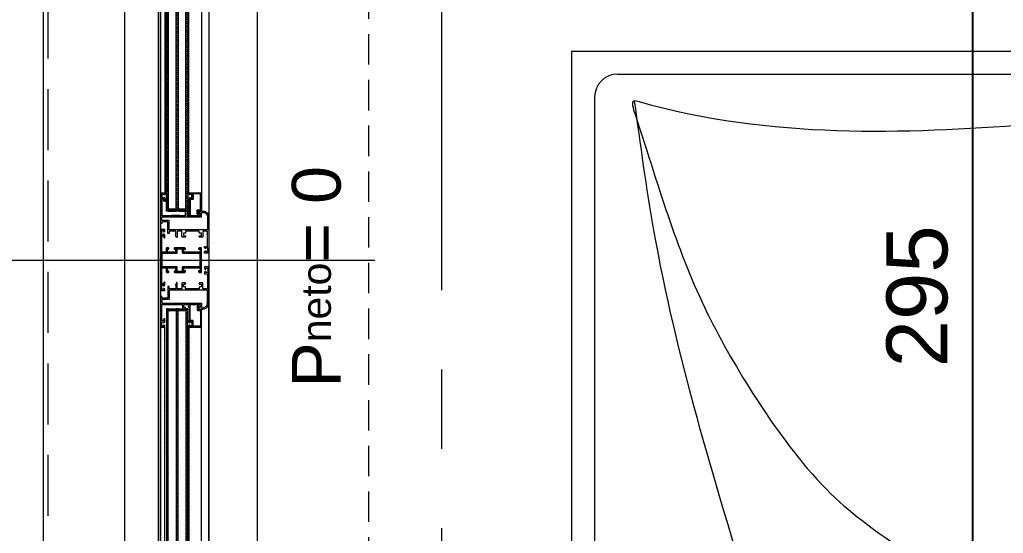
# Model space of a CAD drawing. Header units: centimetres. Extents: x 99002 to 104403, y -55119 to -48358.
# Drawn here: x 99772.9 to 99974.4, y -51493.4 to -51388.1 of the extents above; entities that cross this region are included whole.
import ezdxf

# ---------------------------------------------------------------- set-up
doc = ezdxf.new("R2010")
doc.units = ezdxf.units.CM
doc.header["$LTSCALE"] = 50
doc.header["$MEASUREMENT"] = 0
doc.linetypes.add('AXES', pattern=[2, 1.25, -0.25, 0.25, -0.25])
doc.linetypes.add('CACHE', pattern=[0.375, 0.25, -0.125])
doc.layers.get('0').update_dxf_attribs({"color": 8})
for name, color, linetype in [('AXES', 10, 'AXES'), ('BORD', 5, 'Continuous'), ('COTE 50ème', 1, 'Continuous')]:
    doc.layers.add(name, color=color, linetype=linetype)
for name, color, linetype, lineweight in [('BETON CACHE', 4, 'CACHE', 5), ('CONSOLE ISOL.', 214, 'Continuous', 15), ('MACONNERIE COUPE', 7, 'Continuous', 30), ('mobilimi', 8, 'Continuous', 9), ('WINDOWS', 21, 'Continuous', 5)]:
    doc.layers.add(name, color=color, linetype=linetype, lineweight=lineweight)
doc.styles.add('GENERATED_STYLE_1', font='arial.ttf')
doc.styles.add('RS_TXT_50', font='arial.ttf', dxfattribs={"height": 12.5})
doc.dimstyles.new('RS_50CM_LINEAIRE', dxfattribs={"dimscale": 5, "dimtxt": 12.5, "dimasz": 1.5, "dimexe": 1, "dimexo": 2.5, "dimgap": 1, "dimtad": 1, "dimdec": 1, "dimrnd": 0.5, "dimdsep": 46, "dimtxsty": 'RS_TXT_50', "dimblk1": 'ARCHTICK', "dimblk2": 'ARCHTICK', "dimsah": 1, "dimcen": 2.5, "dimdle": 1, "dimclrt": 4, "dimadec": 0, "dimazin": 2, "dimtfac": 1, "dimtdec": 1, "dimtix": 1, "dimtmove": 2, "dimatfit": 3, "dimfxl": 1, "dimtolj": 1, "dimtzin": 0, "dimarcsym": 0})
pattern_1 = [(135, (-46708.70849, -43852.52553), (-0.08838834765, -0.08838834765), [])]
pattern_2 = [(135, (-46708.9128, -43852.52553), (-0.2209708691, -0.2209708691), [])]

# ---------------------------------------------------------------- blocks, each defined once
blk = doc.blocks.new('DRITARE POS 2')
at = {"layer": 'WINDOWS'}
h = blk.add_hatch(dxfattribs=at)
h.set_pattern_fill('ANSI31', color=140, scale=2.5, angle=450)
h.set_pattern_definition(pattern_2)
h.paths.add_polyline_path([(-8.71, -80.01), (-8.71, -12.58), (-8.31, -12.58), (-8.31, -80.01)])
h.paths.add_polyline_path([(-6.71, -80.01), (-6.71, -12.58), (-6.31, -12.58), (-6.31, -80.01)])
h.paths.add_polyline_path([(-4.71, -80.02), (-4.71, -12.58), (-4.31, -12.58), (-4.31, -80.02)])
at = {"layer": 'WINDOWS', "transparency": 33554559}
h = blk.add_hatch(dxfattribs=at)
h.set_pattern_fill('ANSI31', color=140, angle=450)
h.set_pattern_definition([(135, (-46708.90849, -43835.52553), (-0.08838834765, -0.08838834765), [])])
h.paths.add_polyline_path([(-6.71, -12.58), (-8.31, -12.58), (-8.31, -12.98), (-6.71, -12.98)])
h.paths.add_polyline_path([(-4.71, -12.58), (-6.31, -12.58), (-6.31, -12.98), (-4.71, -12.98)])
h.paths.add_polyline_path([(-6.71, -79.61), (-8.31, -79.61), (-8.31, -80.01), (-6.71, -80.01)])
h.paths.add_polyline_path([(-4.71, -79.61), (-6.31, -79.61), (-6.31, -80.01), (-4.71, -80.01)])
h = blk.add_hatch(dxfattribs=at)
h.set_pattern_fill('ANSI31', color=256, angle=450)
h.set_pattern_definition(pattern_1)
h.paths.add_polyline_path([(-1.49, -76.33, 0.414214), (-1.55, -76.27), (-4.06, -76.27, 0.414214), (-4.11, -76.33), (-4.11, -76.54, 0.250765), (-4.09, -76.58), (-3.92, -76.71, 0.599022), (-3.83, -76.67), (-3.83, -76.59, -0.414214), (-3.78, -76.54), (-3.51, -76.54, -0.414214), (-3.46, -76.59), (-3.46, -77.34, -0.414214), (-3.51, -77.39), (-3.78, -77.39, -0.414214), (-3.83, -77.34), (-3.83, -77.26, 0.599022), (-3.92, -77.22), (-4.09, -77.35, 0.250765), (-4.11, -77.39), (-4.11, -77.6, 0.414214), (-4.06, -77.66), (-4.02, -77.66), (-4.02, -80.34, -0.414214), (-4.07, -80.4), (-4.15, -80.4, 0.603122), (-4.23, -80.55), (-3.98, -80.9, 0.737396), (-3.81, -80.85), (-3.81, -77.71, -0.414214), (-3.76, -77.66), (-3.31, -77.66, 0.414214), (-3.22, -77.56), (-3.22, -76.55, -0.414214), (-3.16, -76.5), (-1.81, -76.5, -0.414214), (-1.72, -76.59), (-1.72, -79.63, -0.414214), (-1.81, -79.73), (-2.28, -79.73, 0.414214), (-2.37, -79.82), (-2.37, -80.56, 1.657435), (-2.12, -80.43, -0.247394), (-2.15, -80.38), (-2.15, -80.01, -0.414214), (-2.09, -79.95), (-1.74, -79.95), (-1.74, -80.01), (-1.49, -80.01), (-1.49, -79.95)])
at = {"layer": 'WINDOWS'}
h = blk.add_hatch(dxfattribs=at)
h.set_pattern_fill('ANSI31', color=256, angle=450)
h.set_pattern_definition(pattern_1)
h.paths.add_polyline_path([(-9.61, -85.22, -0.414214), (-9.56, -85.16), (-9.26, -85.16, -0.414214), (-9.2, -85.22), (-9.2, -85.44, 1), (-9, -85.44), (-9, -84.9, 0.250765), (-9.02, -84.86), (-9.19, -84.74, 0.599022), (-9.28, -84.79), (-9.28, -84.87, -0.414214), (-9.33, -84.92), (-9.59, -84.92, -0.414214), (-9.65, -84.87), (-9.65, -84.08, -0.414214), (-9.59, -84.03), (-9.33, -84.03, -0.414214), (-9.28, -84.08), (-9.28, -84.19, 0.599022), (-9.19, -84.24), (-9.02, -84.13, 0.250765), (-9, -84.08), (-9, -83.84, 0.414214), (-9.05, -83.78), (-9.84, -83.78, 0.414214), (-9.89, -83.84), (-9.89, -90.06), (-9.89, -96.27, 0.414214), (-9.84, -96.33), (-9.05, -96.33, 0.414214), (-9, -96.27), (-9, -96.03, 0.250765), (-9.02, -95.98), (-9.19, -95.87, 0.599022), (-9.28, -95.92), (-9.28, -96.03, -0.414214), (-9.33, -96.08), (-9.59, -96.08, -0.414214), (-9.65, -96.03), (-9.65, -95.24, -0.414214), (-9.59, -95.19), (-9.33, -95.19, -0.414214), (-9.28, -95.24), (-9.28, -95.32, 0.599022), (-9.19, -95.37), (-9.02, -95.25, 0.250765), (-9, -95.21), (-9, -94.68, 1), (-9.2, -94.68), (-9.2, -94.89, -0.414214), (-9.26, -94.95), (-9.56, -94.95, -0.414214), (-9.61, -94.89), (-9.61, -91.72, -0.414214), (-9.56, -91.66), (-8.83, -91.66, -0.414214), (-8.74, -91.75), (-8.74, -92.41, 0.414214), (-8.55, -92.59), (-8.29, -92.59, 0.198912), (-8.25, -92.58), (-8.19, -92.52, 0.198912), (-8.18, -92.48), (-8.18, -92.37, 0.414214), (-8.23, -92.31), (-8.4, -92.31, -0.414214), (-8.46, -92.26), (-8.46, -91.75, -0.414214), (-8.36, -91.66), (-6.91, -91.66, -0.414214), (-6.81, -91.75), (-6.81, -92.26, -0.414214), (-6.87, -92.31), (-7.04, -92.31, 0.414214), (-7.09, -92.37), (-7.09, -92.48, 0.198912), (-7.08, -92.52), (-7.02, -92.58, 0.198912), (-6.98, -92.59), (-4.97, -92.59, 0.198912), (-4.93, -92.58), (-4.78, -92.42, 0.198912), (-4.76, -92.38), (-4.76, -92.31, 0.414214), (-4.82, -92.26), (-5, -92.26, -0.340481), (-5.13, -92.16), (-5.13, -91.75, -0.414214), (-5.04, -91.66), (-1.87, -91.66, -0.414214), (-1.77, -91.75), (-1.77, -92.16, -0.414214), (-1.87, -92.26), (-2.09, -92.26, 0.414214), (-2.15, -92.31), (-2.15, -92.38, 0.198912), (-2.13, -92.42), (-1.98, -92.58, 0.198912), (-1.94, -92.59), (-1.55, -92.59, 0.414214), (-1.49, -92.54), (-1.49, -90.06), (-1.49, -87.57, 0.414214), (-1.55, -87.52), (-1.94, -87.52, 0.198912), (-1.98, -87.53), (-2.13, -87.69, 0.198912), (-2.15, -87.73), (-2.15, -87.8, 0.414214), (-2.09, -87.85), (-1.87, -87.85, -0.414214), (-1.77, -87.95), (-1.77, -88.36, -0.414214), (-1.87, -88.45), (-5.04, -88.45, -0.414214), (-5.13, -88.36), (-5.13, -87.95, -0.340481), (-5, -87.85), (-4.82, -87.85, 0.414214), (-4.76, -87.8), (-4.76, -87.73, 0.198912), (-4.78, -87.69), (-4.93, -87.53, 0.198912), (-4.97, -87.52), (-6.98, -87.52, 0.198912), (-7.02, -87.53), (-7.08, -87.59, 0.198912), (-7.09, -87.63), (-7.09, -87.74, 0.414214), (-7.04, -87.8), (-6.87, -87.8, -0.414214), (-6.81, -87.85), (-6.81, -88.36, -0.414214), (-6.91, -88.45), (-8.36, -88.45, -0.414214), (-8.46, -88.36), (-8.46, -87.85, -0.414214), (-8.4, -87.8), (-8.23, -87.8, 0.414214), (-8.18, -87.74), (-8.18, -87.63, 0.198912), (-8.19, -87.59), (-8.25, -87.53, 0.198912), (-8.29, -87.52), (-8.55, -87.52, 0.414214), (-8.74, -87.7), (-8.74, -88.36, -0.414214), (-8.83, -88.45), (-9.56, -88.45, -0.414214), (-9.61, -88.39)])
h.paths.add_polyline_path([(-9.56, -88.73), (-6.63, -88.73), (-6.53, -88.64), (-6.53, -87.89), (-6.44, -87.8), (-5.51, -87.8), (-5.41, -87.89), (-5.41, -88.64), (-5.32, -88.73), (-1.83, -88.73), (-1.77, -88.79), (-1.77, -90.06), (-1.77, -91.32), (-1.83, -91.38), (-5.32, -91.38), (-5.41, -91.47), (-5.41, -92.22), (-5.51, -92.31), (-6.44, -92.31), (-6.53, -92.22), (-6.53, -91.47), (-6.63, -91.38), (-9.56, -91.38), (-9.61, -91.32), (-9.61, -90.06), (-9.61, -88.79)], flags=16)
h = blk.add_hatch(dxfattribs=at)
h.set_pattern_fill('ANSI31', color=140, scale=2.5, angle=450)
h.set_pattern_definition(pattern_2)
h.paths.add_polyline_path([(-8.71, -100.09), (-8.71, -167.42), (-8.31, -167.42), (-8.31, -100.09)])
h.paths.add_polyline_path([(-6.71, -100.09), (-6.71, -167.42), (-6.31, -167.42), (-6.31, -100.09)])
h.paths.add_polyline_path([(-4.71, -100.09), (-4.71, -167.42), (-4.31, -167.42), (-4.31, -100.09)])
at = {"layer": 'WINDOWS', "transparency": 33554559}
h = blk.add_hatch(dxfattribs=at)
h.set_pattern_fill('ANSI31', color=140, angle=450)
h.set_pattern_definition([(135, (-46708.90849, -43869.52553), (-0.08838834765, -0.08838834765), [])])
h.paths.add_polyline_path([(-6.71, -167.42), (-8.31, -167.42), (-8.31, -167.02), (-6.71, -167.02)])
h.paths.add_polyline_path([(-4.71, -167.42), (-6.31, -167.42), (-6.31, -167.02), (-4.71, -167.02)])
h.paths.add_polyline_path([(-6.71, -100.49), (-8.31, -100.49), (-8.31, -100.09), (-6.71, -100.09)])
h.paths.add_polyline_path([(-4.71, -100.49), (-6.31, -100.49), (-6.31, -100.09), (-4.71, -100.09)])
h = blk.add_hatch(dxfattribs=at)
h.set_pattern_fill('ANSI31', color=256, angle=450)
h.set_pattern_definition(pattern_1)
h.paths.add_polyline_path([(-1.49, -100.16), (-1.49, -100.1), (-1.74, -100.1), (-1.74, -100.16), (-2.09, -100.16, -0.414214), (-2.15, -100.1), (-2.15, -99.73, -0.247394), (-2.12, -99.68, 1.657435), (-2.37, -99.55), (-2.37, -100.29, 0.414214), (-2.28, -100.38), (-1.81, -100.38, -0.414214), (-1.72, -100.48), (-1.72, -103.52, -0.414214), (-1.81, -103.61), (-3.16, -103.61, -0.414214), (-3.22, -103.56), (-3.22, -102.55, 0.414214), (-3.31, -102.46), (-3.76, -102.46, -0.414214), (-3.81, -102.4), (-3.81, -99.26, 0.737396), (-3.98, -99.21), (-4.23, -99.57, 0.603122), (-4.15, -99.71), (-4.07, -99.71, -0.414214), (-4.02, -99.77), (-4.02, -102.46), (-4.06, -102.46, 0.414214), (-4.11, -102.51), (-4.11, -102.72, 0.250765), (-4.09, -102.76), (-3.92, -102.89, 0.599022), (-3.83, -102.85), (-3.83, -102.77, -0.414214), (-3.78, -102.72), (-3.51, -102.72, -0.414214), (-3.46, -102.77), (-3.46, -103.52, -0.414214), (-3.51, -103.58), (-3.78, -103.58, -0.414214), (-3.83, -103.52), (-3.83, -103.44, 0.599022), (-3.92, -103.4), (-4.09, -103.53, 0.250765), (-4.11, -103.58), (-4.11, -103.78, 0.414214), (-4.06, -103.84), (-1.55, -103.84, 0.414214), (-1.49, -103.78)])
at = {"layer": 'WINDOWS', "color": 165, "linetype": 'CACHE'}
blk.add_line((-32.9, -180), (-32.9, 0), dxfattribs=at)
at = {"layer": 'WINDOWS'}
for p, q in [((-0.01, -11.48), (0, -81.19)), ((-9.89, -16.28), (-9.89, -76.34)), ((-9, -16.26), (-9, -76.34)), ((-4.11, -76.33), (-4.12, -16.26)), ((-1.5, -16.26), (-1.49, -76.33)), ((-5.98, -80.95), (-7.66, -80.95)), ((-0.01, -168.52), (0, -98.92)), ((-9.89, -163.72), (-9.89, -103.78)), ((-9, -163.74), (-9, -103.78)), ((-4.11, -103.78), (-4.12, -163.74)), ((-1.5, -163.74), (-1.49, -103.78))]:
    blk.add_line(p, q, dxfattribs=at)
at = {"layer": 'WINDOWS', "color": 165}
blk.add_line((-61.99, -90.06), (34.01, -90.06), dxfattribs=at)
for points in [[(-9.9, 0), (-9.9, -180), (-33.9, -180), (-33.9, 0)], [(-10.3, -179.6), (-10.3, -0.4), (-9.9, 0), (-9.9, -180)], [(0, 0), (0, -180), (10, -180), (10, 0)]]:
    blk.add_lwpolyline(points, close=True, dxfattribs=at)
at = {"layer": 'WINDOWS'}
for points in [[(-9.9, -180), (-9.9, 0), (0, 0), (0, -180)], [(-1.77, -90.06), (-1.77, -88.79), (-1.83, -88.73), (-5.32, -88.73), (-5.41, -88.64), (-5.41, -87.89), (-5.51, -87.8), (-6.44, -87.8), (-6.53, -87.89), (-6.53, -88.64), (-6.63, -88.73), (-9.56, -88.73), (-9.61, -88.79), (-9.61, -90.06), (-9.61, -91.32), (-9.56, -91.38), (-6.63, -91.38), (-6.53, -91.47), (-6.53, -92.22), (-6.44, -92.31), (-5.51, -92.31), (-5.41, -92.22), (-5.41, -91.47), (-5.32, -91.38), (-1.83, -91.38), (-1.77, -91.32)]]:
    blk.add_lwpolyline(points, close=True, dxfattribs=at)
at = {"layer": 'WINDOWS', "color": 140}
for points in [[(-8.71, -80.01), (-8.71, -12.58), (-8.31, -12.58), (-8.31, -80.01)], [(-6.71, -80.01), (-6.71, -12.58), (-6.31, -12.58), (-6.31, -80.01)], [(-4.71, -80.02), (-4.71, -12.58), (-4.31, -12.58), (-4.31, -80.02)], [(-6.71, -79.61), (-8.31, -79.61), (-8.31, -80.01), (-6.71, -80.01)], [(-4.71, -79.61), (-6.31, -79.61), (-6.31, -80.01), (-4.71, -80.01)], [(-8.71, -100.09), (-8.71, -167.42), (-8.31, -167.42), (-8.31, -100.09)], [(-6.71, -100.49), (-8.31, -100.49), (-8.31, -100.09), (-6.71, -100.09)], [(-6.71, -100.09), (-6.71, -167.42), (-6.31, -167.42), (-6.31, -100.09)], [(-4.71, -100.49), (-6.31, -100.49), (-6.31, -100.09), (-4.71, -100.09)], [(-4.71, -100.09), (-4.71, -167.42), (-4.31, -167.42), (-4.31, -100.09)]]:
    blk.add_lwpolyline(points, close=True, dxfattribs=at)
at = {"layer": 'WINDOWS'}
for points in [[(0, -88.58, -0.414214), (-0.06, -88.64), (-0.84, -88.64, -0.414214), (-0.9, -88.58), (-0.9, -88.38, -0.250765), (-0.87, -88.33), (-0.7, -88.2, -0.599022), (-0.62, -88.24), (-0.62, -88.34, 0.414214), (-0.56, -88.39), (-0.3, -88.39, 0.414214), (-0.24, -88.34), (-0.24, -87.55, 0.414214), (-0.3, -87.5), (-0.56, -87.5, 0.414214), (-0.62, -87.55), (-0.62, -87.65, -0.599022), (-0.7, -87.69), (-0.87, -87.56, -0.250765), (-0.9, -87.52), (-0.9, -87.31, -0.414214), (-0.84, -87.26), (-0.34, -87.26, 0.414214), (-0.28, -87.2), (-0.28, -84.25, 0.414214), (-0.37, -84.16), (-1.12, -84.16, 0.414214), (-1.21, -84.25), (-1.21, -85.28, -0.414214), (-1.31, -85.37), (-1.87, -85.37, -0.414214), (-1.96, -85.28), (-1.96, -85.15, -0.414214), (-1.9, -85.09), (-1.55, -85.09, 0.414214), (-1.49, -85.03), (-1.49, -84.59, 0.414214), (-1.55, -84.53), (-1.9, -84.53, -0.414214), (-1.96, -84.47), (-1.96, -84.21, 0.414214), (-2.02, -84.16), (-4.7, -84.16, 0.414214), (-4.76, -84.21), (-4.76, -84.47, -0.414214), (-4.82, -84.53), (-5.17, -84.53, 0.414214), (-5.23, -84.59), (-5.23, -85.03, 0.414214), (-5.17, -85.09), (-4.82, -85.09, -0.414214), (-4.76, -85.15), (-4.76, -85.28, -0.414214), (-4.85, -85.37), (-5.41, -85.37, -0.414214), (-5.51, -85.28), (-5.51, -84.25, 0.414214), (-5.6, -84.16), (-6.38, -84.16, 0.414214), (-6.48, -84.25), (-6.48, -85.37, -0.809546), (-6.66, -85.41), (-6.85, -84.98, -0.543142), (-6.79, -84.9, 0.414214), (-6.74, -84.85), (-6.74, -84.25, 0.414214), (-6.83, -84.16), (-8.06, -84.16, 0.414214), (-8.12, -84.21), (-8.12, -84.57, -0.414214), (-8.18, -84.62), (-8.34, -84.62, -0.414214), (-8.4, -84.57), (-8.4, -82.35, 0.414214), (-8.49, -82.25), (-9.56, -82.25, 0.414214), (-9.61, -82.31), (-9.61, -82.51, -0.414214), (-9.67, -82.57), (-9.84, -82.57, -0.414214), (-9.89, -82.51), (-9.89, -76.34, -0.414214), (-9.84, -76.28), (-9.05, -76.28, -0.414214), (-9, -76.34), (-9, -76.54, -0.250765), (-9.02, -76.59), (-9.19, -76.72, -0.599022), (-9.28, -76.67), (-9.28, -76.58, 0.414214), (-9.33, -76.52), (-9.59, -76.52, 0.414214), (-9.65, -76.58), (-9.65, -77.36, 0.414214), (-9.59, -77.42), (-9.33, -77.42, 0.414214), (-9.28, -77.36), (-9.28, -77.27, -0.599022), (-9.19, -77.22), (-9.02, -77.35, -0.250765), (-9, -77.4), (-9, -77.98, -0.414214), (-9.05, -78.03), (-9.15, -78.03, -0.414214), (-9.2, -77.98), (-9.2, -77.72, 0.414214), (-9.26, -77.66), (-9.56, -77.66, 0.414214), (-9.61, -77.72), (-9.61, -80.89, 0.414214), (-9.56, -80.95), (-4.82, -80.95, 0.414214), (-4.76, -80.89), (-4.76, -80.07, -0.414214), (-4.71, -80.01), (-4.32, -80.01, -0.198912), (-4.28, -80.03), (-4.13, -80.18, -0.198912), (-4.11, -80.22), (-4.11, -80.29, -0.414214), (-4.17, -80.35), (-4.39, -80.35, 0.414214), (-4.48, -80.44), (-4.48, -80.85, 0.414214), (-4.39, -80.95), (-1.87, -80.95, 0.414214), (-1.77, -80.85), (-1.77, -80.44, 0.414214), (-1.87, -80.35), (-2.09, -80.35, -0.414214), (-2.15, -80.29), (-2.15, -80.22, -0.198912), (-2.13, -80.18), (-1.98, -80.03, -0.198912), (-1.94, -80.01), (-1.21, -80.01, -0.414214), (0, -81.23)], [(-1.74, -79.95), (-2.09, -79.95, 0.414214), (-2.15, -80.01), (-2.15, -80.38, 0.247394), (-2.12, -80.43, -1.657435), (-2.37, -80.56), (-2.37, -79.82, -0.414214), (-2.28, -79.73), (-1.81, -79.73, 0.414214), (-1.72, -79.63), (-1.72, -76.59, 0.414214), (-1.81, -76.5), (-3.16, -76.5, 0.414214), (-3.22, -76.55), (-3.22, -77.56, -0.414214), (-3.31, -77.66), (-3.76, -77.66, 0.414214), (-3.81, -77.71), (-3.81, -80.85, -0.737396), (-3.98, -80.9), (-4.23, -80.55, -0.603122), (-4.15, -80.4), (-4.07, -80.4, 0.414214), (-4.02, -80.34), (-4.02, -77.66), (-4.06, -77.66, -0.414214), (-4.11, -77.6), (-4.11, -77.39, -0.250765), (-4.09, -77.35), (-3.92, -77.22, -0.599022), (-3.83, -77.26), (-3.83, -77.34, 0.414214), (-3.78, -77.39), (-3.51, -77.39, 0.414214), (-3.46, -77.34), (-3.46, -76.59, 0.414214), (-3.51, -76.54), (-3.78, -76.54, 0.414214), (-3.83, -76.59), (-3.83, -76.67, -0.599022), (-3.92, -76.71), (-4.09, -76.58, -0.250765), (-4.11, -76.54), (-4.11, -76.33, -0.414214), (-4.06, -76.27), (-1.55, -76.27, -0.414214), (-1.49, -76.33), (-1.49, -79.95), (-1.49, -80.01), (-1.74, -80.01)], [(-1.49, -80.39, -0.414214), (-1.4, -80.29), (-1.18, -80.29), (-1.18, -80.29, -0.414214), (-0.28, -81.23), (-0.28, -83.82, -0.414214), (-0.34, -83.88), (-8.06, -83.88, -0.414214), (-8.12, -83.82), (-8.12, -82.07, 0.414214), (-8.21, -81.97), (-9.52, -81.97, -0.414214), (-9.61, -81.88), (-9.61, -81.32, -0.414214), (-9.52, -81.23), (-1.59, -81.23, 0.414214), (-1.49, -81.13)], [(-1.49, -90.06), (-1.49, -87.57, 0.414214), (-1.55, -87.52), (-1.94, -87.52, 0.198912), (-1.98, -87.53), (-2.13, -87.69, 0.198912), (-2.15, -87.73), (-2.15, -87.8, 0.414214), (-2.09, -87.85), (-1.87, -87.85, -0.414214), (-1.77, -87.95), (-1.77, -88.36, -0.414214), (-1.87, -88.45), (-5.04, -88.45, -0.414214), (-5.13, -88.36), (-5.13, -87.95, -0.340481), (-5, -87.85), (-4.82, -87.85, 0.414214), (-4.76, -87.8), (-4.76, -87.73, 0.198912), (-4.78, -87.69), (-4.93, -87.53, 0.198912), (-4.97, -87.52), (-6.98, -87.52, 0.198912), (-7.02, -87.53), (-7.08, -87.59, 0.198912), (-7.09, -87.63), (-7.09, -87.74, 0.414214), (-7.04, -87.8), (-6.87, -87.8, -0.414214), (-6.81, -87.85), (-6.81, -88.36, -0.414214), (-6.91, -88.45), (-8.36, -88.45, -0.414214), (-8.46, -88.36), (-8.46, -87.85, -0.414214), (-8.4, -87.8), (-8.23, -87.8, 0.414214), (-8.18, -87.74), (-8.18, -87.63, 0.198912), (-8.19, -87.59), (-8.25, -87.53, 0.198912), (-8.29, -87.52), (-8.55, -87.52, 0.414214), (-8.74, -87.7), (-8.74, -88.36, -0.414214), (-8.83, -88.45), (-9.56, -88.45, -0.414214), (-9.61, -88.39), (-9.61, -85.22, -0.414214), (-9.56, -85.16), (-9.26, -85.16, -0.414214), (-9.2, -85.22), (-9.2, -85.44, 1), (-9, -85.44), (-9, -84.9, 0.250765), (-9.02, -84.86), (-9.19, -84.74, 0.599022), (-9.28, -84.79), (-9.28, -84.87, -0.414214), (-9.33, -84.92), (-9.59, -84.92, -0.414214), (-9.65, -84.87), (-9.65, -84.08, -0.414214), (-9.59, -84.03), (-9.33, -84.03, -0.414214), (-9.28, -84.08), (-9.28, -84.19, 0.599022), (-9.19, -84.24), (-9.02, -84.13, 0.250765), (-9, -84.08), (-9, -83.84, 0.414214), (-9.05, -83.78), (-9.84, -83.78, 0.414214), (-9.89, -83.84), (-9.89, -90.06), (-9.89, -96.27, 0.414214), (-9.84, -96.33), (-9.05, -96.33, 0.414214), (-9, -96.27), (-9, -96.03, 0.250765), (-9.02, -95.98), (-9.19, -95.87, 0.599022), (-9.28, -95.92), (-9.28, -96.03, -0.414214), (-9.33, -96.08), (-9.59, -96.08, -0.414214), (-9.65, -96.03), (-9.65, -95.24, -0.414214), (-9.59, -95.19), (-9.33, -95.19, -0.414214), (-9.28, -95.24), (-9.28, -95.32, 0.599022), (-9.19, -95.37), (-9.02, -95.25, 0.250765), (-9, -95.21), (-9, -94.68, 1), (-9.2, -94.68), (-9.2, -94.89, -0.414214), (-9.26, -94.95), (-9.56, -94.95, -0.414214), (-9.61, -94.89), (-9.61, -91.72, -0.414214), (-9.56, -91.66), (-8.83, -91.66, -0.414214), (-8.74, -91.75), (-8.74, -92.41, 0.414214), (-8.55, -92.59), (-8.29, -92.59, 0.198912), (-8.25, -92.58), (-8.19, -92.52, 0.198912), (-8.18, -92.48), (-8.18, -92.37, 0.414214), (-8.23, -92.31), (-8.4, -92.31, -0.414214), (-8.46, -92.26), (-8.46, -91.75, -0.414214), (-8.36, -91.66), (-6.91, -91.66, -0.414214), (-6.81, -91.75), (-6.81, -92.26, -0.414214), (-6.87, -92.31), (-7.04, -92.31, 0.414214), (-7.09, -92.37), (-7.09, -92.48, 0.198912), (-7.08, -92.52), (-7.02, -92.58, 0.198912), (-6.98, -92.59), (-4.97, -92.59, 0.198912), (-4.93, -92.58), (-4.78, -92.42, 0.198912), (-4.76, -92.38), (-4.76, -92.31, 0.414214), (-4.82, -92.26), (-5, -92.26, -0.340481), (-5.13, -92.16), (-5.13, -91.75, -0.414214), (-5.04, -91.66), (-1.87, -91.66, -0.414214), (-1.77, -91.75), (-1.77, -92.16, -0.414214), (-1.87, -92.26), (-2.09, -92.26, 0.414214), (-2.15, -92.31), (-2.15, -92.38, 0.198912), (-2.13, -92.42), (-1.98, -92.58, 0.198912), (-1.94, -92.59), (-1.55, -92.59, 0.414214), (-1.49, -92.54)], [(0, -91.53, 0.414214), (-0.06, -91.47), (-0.84, -91.47, 0.414214), (-0.9, -91.53), (-0.9, -91.74, 0.250765), (-0.87, -91.78), (-0.7, -91.91, 0.599022), (-0.62, -91.87), (-0.62, -91.77, -0.414214), (-0.56, -91.72), (-0.3, -91.72, -0.414214), (-0.24, -91.77), (-0.24, -92.56, -0.414214), (-0.3, -92.61), (-0.56, -92.61, -0.414214), (-0.62, -92.56), (-0.62, -92.46, 0.599022), (-0.7, -92.42), (-0.87, -92.55, 0.250765), (-0.9, -92.59), (-0.9, -92.8, 0.414214), (-0.84, -92.86), (-0.34, -92.86, -0.414214), (-0.28, -92.91), (-0.28, -95.86, -0.414214), (-0.37, -95.95), (-1.12, -95.95, -0.414214), (-1.21, -95.86), (-1.21, -94.83, 0.414214), (-1.31, -94.74), (-1.87, -94.74, 0.414214), (-1.96, -94.83), (-1.96, -94.96, 0.414214), (-1.9, -95.02), (-1.55, -95.02, -0.414214), (-1.49, -95.08), (-1.49, -95.52, -0.414214), (-1.55, -95.58), (-1.9, -95.58, 0.414214), (-1.96, -95.64), (-1.96, -95.9, -0.414214), (-2.02, -95.95), (-4.7, -95.95, -0.414214), (-4.76, -95.9), (-4.76, -95.64, 0.414214), (-4.82, -95.58), (-5.17, -95.58, -0.414214), (-5.23, -95.52), (-5.23, -95.08, -0.414214), (-5.17, -95.02), (-4.82, -95.02, 0.414214), (-4.76, -94.96), (-4.76, -94.83, 0.414214), (-4.85, -94.74), (-5.41, -94.74, 0.414214), (-5.51, -94.83), (-5.51, -95.86, -0.414214), (-5.6, -95.95), (-6.38, -95.95, -0.414214), (-6.48, -95.86), (-6.48, -94.74, 0.809546), (-6.66, -94.7), (-6.85, -95.13, 0.543142), (-6.79, -95.21, -0.414214), (-6.74, -95.26), (-6.74, -95.86, -0.414214), (-6.83, -95.95), (-8.06, -95.95, -0.414214), (-8.12, -95.9), (-8.12, -95.54, 0.414214), (-8.18, -95.49), (-8.34, -95.49, 0.414214), (-8.4, -95.54), (-8.4, -97.76, -0.414214), (-8.49, -97.86), (-9.56, -97.86, -0.414214), (-9.61, -97.8), (-9.61, -97.6, 0.414214), (-9.67, -97.54), (-9.84, -97.54, 0.414214), (-9.89, -97.6), (-9.89, -103.78, 0.414214), (-9.84, -103.83), (-9.05, -103.83, 0.414214), (-9, -103.78), (-9, -103.57, 0.250765), (-9.02, -103.52), (-9.19, -103.39, 0.599022), (-9.28, -103.44), (-9.28, -103.53, -0.414214), (-9.33, -103.59), (-9.59, -103.59, -0.414214), (-9.65, -103.53), (-9.65, -102.75, -0.414214), (-9.59, -102.69), (-9.33, -102.69, -0.414214), (-9.28, -102.75), (-9.28, -102.84, 0.599022), (-9.19, -102.89), (-9.02, -102.76, 0.250765), (-9, -102.71), (-9, -102.13, 0.414214), (-9.05, -102.08), (-9.15, -102.08, 0.414214), (-9.2, -102.13), (-9.2, -102.39, -0.414214), (-9.26, -102.45), (-9.56, -102.45, -0.414214), (-9.61, -102.39), (-9.61, -99.22, -0.414214), (-9.56, -99.16), (-5.47, -99.16, -0.414214), (-5.41, -99.22), (-5.41, -100.04, 0.414214), (-5.36, -100.1), (-4.97, -100.1, 0.198912), (-4.93, -100.08), (-4.78, -99.93, 0.198912), (-4.76, -99.89), (-4.76, -99.82, 0.414214), (-4.82, -99.76), (-5.04, -99.76, -0.414214), (-5.13, -99.67), (-5.13, -99.26, -0.414214), (-5.04, -99.16), (-1.87, -99.16, -0.414214), (-1.77, -99.26), (-1.77, -99.67, -0.414214), (-1.87, -99.76), (-2.09, -99.76, 0.414214), (-2.15, -99.82), (-2.15, -99.89, 0.198912), (-2.13, -99.93), (-1.98, -100.08, 0.198912), (-1.94, -100.1), (-1.21, -100.1, 0.414214), (0, -98.88)], [(-1.49, -99.72, 0.414214), (-1.4, -99.82), (-1.18, -99.82), (-1.18, -99.82, 0.414214), (-0.28, -98.88), (-0.28, -96.29, 0.414214), (-0.34, -96.23), (-8.06, -96.23, 0.414214), (-8.12, -96.29), (-8.12, -98.04, -0.414214), (-8.21, -98.14), (-9.52, -98.14, 0.414214), (-9.61, -98.23), (-9.61, -98.79, 0.414214), (-9.52, -98.88), (-1.59, -98.88, -0.414214), (-1.49, -98.98)], [(-1.74, -100.16), (-2.09, -100.16, -0.414214), (-2.15, -100.1), (-2.15, -99.73, -0.247394), (-2.12, -99.68, 1.657435), (-2.37, -99.55), (-2.37, -100.29, 0.414214), (-2.28, -100.38), (-1.81, -100.38, -0.414214), (-1.72, -100.48), (-1.72, -103.52, -0.414214), (-1.81, -103.61), (-3.16, -103.61, -0.414214), (-3.22, -103.56), (-3.22, -102.55, 0.414214), (-3.31, -102.46), (-3.76, -102.46, -0.414214), (-3.81, -102.4), (-3.81, -99.26, 0.737396), (-3.98, -99.21), (-4.23, -99.57, 0.603122), (-4.15, -99.71), (-4.07, -99.71, -0.414214), (-4.02, -99.77), (-4.02, -102.46), (-4.06, -102.46, 0.414214), (-4.11, -102.51), (-4.11, -102.72, 0.250765), (-4.09, -102.76), (-3.92, -102.89, 0.599022), (-3.83, -102.85), (-3.83, -102.77, -0.414214), (-3.78, -102.72), (-3.51, -102.72, -0.414214), (-3.46, -102.77), (-3.46, -103.52, -0.414214), (-3.51, -103.58), (-3.78, -103.58, -0.414214), (-3.83, -103.52), (-3.83, -103.44, 0.599022), (-3.92, -103.4), (-4.09, -103.53, 0.250765), (-4.11, -103.58), (-4.11, -103.78, 0.414214), (-4.06, -103.84), (-1.55, -103.84, 0.414214), (-1.49, -103.78), (-1.49, -100.16), (-1.49, -100.1), (-1.74, -100.1)]]:
    blk.add_lwpolyline(points, format="xyb", close=True, dxfattribs=at)
at = {"layer": 'WINDOWS', "color": 165, "insert": (27.15, -116.22), "char_height": 10, "attachment_point": 7, "rotation": 90, "style": 'GENERATED_STYLE_1'}
blk.add_mtext('\\A1;\\pt0;P{\\H0.6x;neto}= 0', dxfattribs=at)
blk = doc.blocks.new('A$Cb79da119')
at = {"layer": 'AXES', "lineweight": 5, "ltscale": 1.3}
blk.add_line((-1265, 1580), (-1265, -1500), dxfattribs=at)
blk = doc.blocks.new('_ArchTick')
at = {"color": 0, "linetype": 'ByBlock', "const_width": 0.15}
blk.add_lwpolyline([(-0.5, -0.5), (0.5, 0.5)], dxfattribs=at)
blk = doc.blocks.new('*D1034')
at = {"layer": 'COTE 50ème', "color": 0, "lineweight": -2, "ltscale": 0.5, "transparency": 16777216}
for p, q in [((99968.19, -51597.36), (99968.19, -51292.36)), ((99969.27, -51297.36), (99973.19, -51297.36)), ((99964.06, -51592.36), (99973.19, -51592.36))]:
    blk.add_line(p, q, dxfattribs=at)
at = {"layer": 'Defpoints', "color": 0, "ltscale": 0.5, "transparency": 16777216}
for p in [(99956.77, -51297.36), (99968.19, -51297.36), (99951.56, -51592.36)]:
    blk.add_point(p, dxfattribs=at)
at = {"layer": 'COTE 50ème', "color": 0, "lineweight": -2, "ltscale": 0.5, "transparency": 16777216, "xscale": 7.5, "yscale": 7.5, "zscale": 7.5}
for p, rotation in [((99968.19, -51297.36), 90), ((99968.19, -51592.36), 270)]:
    blk.add_blockref('_ArchTick', p, dxfattribs=dict(at, rotation=rotation))
at = {"layer": 'COTE 50ème', "color": 4, "ltscale": 0.5, "transparency": 16777216, "insert": (99956.81, -51444.86), "char_height": 12.5, "attachment_point": 5, "rotation": 90, "style": 'RS_TXT_50'}
blk.add_mtext('\\A1;295', dxfattribs=at)
blk = doc.blocks.new('*D1071')
at = {"layer": 'COTE 50ème', "color": 0, "lineweight": -2, "ltscale": 0.5, "transparency": 16777216}
for p, q in [((99642.26, -51342.36), (99642.26, -51532.36)), ((99786.18, -51347.36), (99637.26, -51347.36)), ((99786.18, -51527.36), (99637.26, -51527.36))]:
    blk.add_line(p, q, dxfattribs=at)
at = {"layer": 'Defpoints', "color": 0, "ltscale": 0.5, "transparency": 16777216}
for p in [(99798.68, -51347.36), (99642.26, -51527.36), (99798.68, -51527.36)]:
    blk.add_point(p, dxfattribs=at)
at = {"layer": 'COTE 50ème', "color": 0, "lineweight": -2, "ltscale": 0.5, "transparency": 16777216, "xscale": 7.5, "yscale": 7.5, "zscale": 7.5}
for p, rotation in [((99642.26, -51347.36), 90), ((99642.26, -51527.36), 270)]:
    blk.add_blockref('_ArchTick', p, dxfattribs=dict(at, rotation=rotation))
at = {"layer": 'COTE 50ème', "color": 4, "ltscale": 0.5, "transparency": 16777216, "insert": (99630.87, -51437.36), "char_height": 12.5, "attachment_point": 5, "rotation": 90, "style": 'RS_TXT_50'}
blk.add_mtext('\\A1;180', dxfattribs=at)
blk = doc.blocks.new('*D1079')
at = {"layer": 'COTE 50ème', "color": 0, "lineweight": -2, "ltscale": 0.5, "transparency": 16777216}
for p, q in [((99608.91, -51637.36), (99608.91, -51242.36)), ((99781.84, -51247.36), (99603.91, -51247.36)), ((99681.84, -51632.36), (99603.91, -51632.36))]:
    blk.add_line(p, q, dxfattribs=at)
at = {"layer": 'Defpoints', "color": 0, "ltscale": 0.5, "transparency": 16777216}
for p in [(99608.91, -51247.36), (99794.34, -51247.36), (99694.34, -51632.36)]:
    blk.add_point(p, dxfattribs=at)
at = {"layer": 'COTE 50ème', "color": 0, "lineweight": -2, "ltscale": 0.5, "transparency": 16777216, "xscale": 7.5, "yscale": 7.5, "zscale": 7.5}
for p, rotation in [((99608.91, -51247.36), 90), ((99608.91, -51632.36), 270)]:
    blk.add_blockref('_ArchTick', p, dxfattribs=dict(at, rotation=rotation))
at = {"layer": 'COTE 50ème', "color": 4, "ltscale": 0.5, "transparency": 16777216, "insert": (99597.52, -51439.86), "char_height": 12.5, "attachment_point": 5, "rotation": 90, "style": 'RS_TXT_50'}
blk.add_mtext('\\A1;385', dxfattribs=at)
blk = doc.blocks.new('*D1231')
at = {"layer": 'COTE 50ème', "color": 0, "lineweight": -2, "ltscale": 0.5, "transparency": 16777216}
for p, q in [((99577.11, -52042.36), (99577.11, -49902.36)), ((99891.84, -49907.36), (99572.11, -49907.36)), ((99785.87, -52037.36), (99572.11, -52037.36))]:
    blk.add_line(p, q, dxfattribs=at)
at = {"layer": 'Defpoints', "color": 0, "ltscale": 0.5, "transparency": 16777216}
for p in [(99577.11, -49907.36), (99904.34, -49907.36), (99798.37, -52037.36)]:
    blk.add_point(p, dxfattribs=at)
at = {"layer": 'COTE 50ème', "color": 0, "lineweight": -2, "ltscale": 0.5, "transparency": 16777216, "xscale": 7.5, "yscale": 7.5, "zscale": 7.5}
for p, rotation in [((99577.11, -49907.36), 90), ((99577.11, -52037.36), 270)]:
    blk.add_blockref('_ArchTick', p, dxfattribs=dict(at, rotation=rotation))
at = {"layer": 'COTE 50ème', "color": 4, "ltscale": 0.5, "transparency": 16777216, "insert": (99565.72, -50972.36), "char_height": 12.5, "attachment_point": 5, "rotation": 90, "style": 'RS_TXT_50'}
blk.add_mtext('\\A1;2130', dxfattribs=at)

msp = doc.modelspace()

# ---------------------------------------------------------------- linework, layer by layer
at = {"layer": 'BETON CACHE', "lineweight": 5, "ltscale": 0.5}
for points in [[(101994.34, -49972.36), (99794.34, -49972.36), (99794.34, -52037.36), (101994.34, -52037.36)], [(101944.34, -50022.36), (99844.34, -50022.36), (99844.34, -51987.36), (101944.34, -51987.36)]]:
    msp.add_lwpolyline(points, close=True, dxfattribs=at)
at = {"layer": 'BORD', "lineweight": 5, "ltscale": 0.5}
msp.add_lwpolyline([(99794.34, -50312.36), (99794.34, -51632.36), (99694.34, -51632.36), (99694.34, -51972.36), (99794.34, -51972.36), (99794.34, -52037.36), (101994.34, -52037.36), (101994.34, -51972.36), (102094.34, -51972.36), (102094.34, -51632.36), (101994.34, -51632.36), (101994.34, -50312.36)], dxfattribs=at)
at = {"layer": 'CONSOLE ISOL.', "lineweight": 5, "ltscale": 0.5}
msp.add_lwpolyline([(100629.34, -50822.36), (100894.34, -50822.36), (100894.34, -49972.36), (100529.34, -49972.36), (100529.34, -49907.36), (99904.34, -49907.36), (99904.34, -49972.36), (99794.34, -49972.36), (99794.34, -50037.36), (99694.34, -50037.36), (99694.34, -50312.36), (99794.34, -50312.36), (99794.34, -51632.36), (99694.34, -51632.36), (99694.34, -51972.36), (99794.34, -51972.36), (99794.34, -52037.36), (100746.84, -52037.36), (100746.84, -51542.36), (100664.34, -51542.36), (100664.34, -51297.36), (100629.34, -51297.36)], close=True, dxfattribs=at)
at = {"layer": 'mobilimi'}
for p, q in [((99885.98, -51394.57), (99885.98, -51592.36)), ((99885.98, -51394.57), (100045.52, -51394.57)), ((99895.4, -51399.28), (100036.1, -51399.28)), ((99890.69, -51403.99), (99890.69, -51561.56))]:
    msp.add_line(p, q, dxfattribs=at)
msp.add_arc((99895.4, -51403.99), 4.71, 90, 180, dxfattribs=at)
for points, knots in [([(100034.77, -51404.43), (100016.83, -51406.33), (99975.32, -51410.73), (99926.23, -51412.68), (99897.95, -51404.45), (99904.13, -51423.18), (99910.47, -51446.11), (99940.5, -51492), (99952.12, -51493.83), (99969.29, -51509.39), (99955.82, -51517.2), (99945.79, -51525.8), (99938.17, -51534.82), (99932.89, -51541.81), (99954.19, -51526.57), (99965.95, -51527.25), (99969.08, -51529.84), (99975.66, -51531.7)], [5766.267478, 5766.267478, 5766.267478, 5766.267478, 6326.544882, 7063.125625, 7075.853468, 7104.137891, 7482.255608, 7822.118426, 8365.070605, 8376.683952, 8384.467459, 8620.875161, 8806.816714, 8824.217175, 8839.174614, 9041.086843, 9254.378307, 9254.378307, 9254.378307, 9254.378307]), ([(99933.36, -51541.55), (99929.86, -51530.2), (99918.61, -51493.81), (99904.79, -51448.58), (99900.09, -51413.69), (99898.89, -51404.81)], [0, 0, 0, 0, 378.531329, 1213.951151, 1499.195268, 1499.195268, 1499.195268, 1499.195268])]:
    msp.add_open_spline(points, degree=3, knots=knots, dxfattribs=at)

# ---------------------------------------------------------------- block references
at = {"lineweight": 5}
msp.add_blockref('DRITARE POS 2', (99811.64, -51347.36), dxfattribs=at)
at = {"layer": 'MACONNERIE COUPE', "lineweight": 5, "ltscale": 0.5}
msp.add_blockref('A$Cb79da119', (101124.34, -50862.36), dxfattribs=at)

# ---------------------------------------------------------------- dimensions: what is measured, and where the dimension line sits
at = {"layer": 'COTE 50ème', "ltscale": 0.5}
for base, p1, p2, picture, middle in [((99577.11, -49907.36), (99798.37, -52037.36), (99904.34, -49907.36), '*D1231', (99565.72, -50972.36)), ((99608.91, -51247.36), (99694.34, -51632.36), (99794.34, -51247.36), '*D1079', (99597.52, -51439.86)), ((99968.19, -51297.36), (99951.56, -51592.36), (99956.77, -51297.36), '*D1034', (99956.81, -51444.86)), ((99642.26, -51527.36), (99798.68, -51347.36), (99798.68, -51527.36), '*D1071', (99630.87, -51437.36))]:
    dim = msp.add_linear_dim(base=base, p1=p1, p2=p2, angle=90, dimstyle='RS_50CM_LINEAIRE', dxfattribs=at)
    dim.commit()
    dim.dimension.update_dxf_attribs({"geometry": picture, "text_midpoint": middle})

doc.saveas('drawing.dxf')
